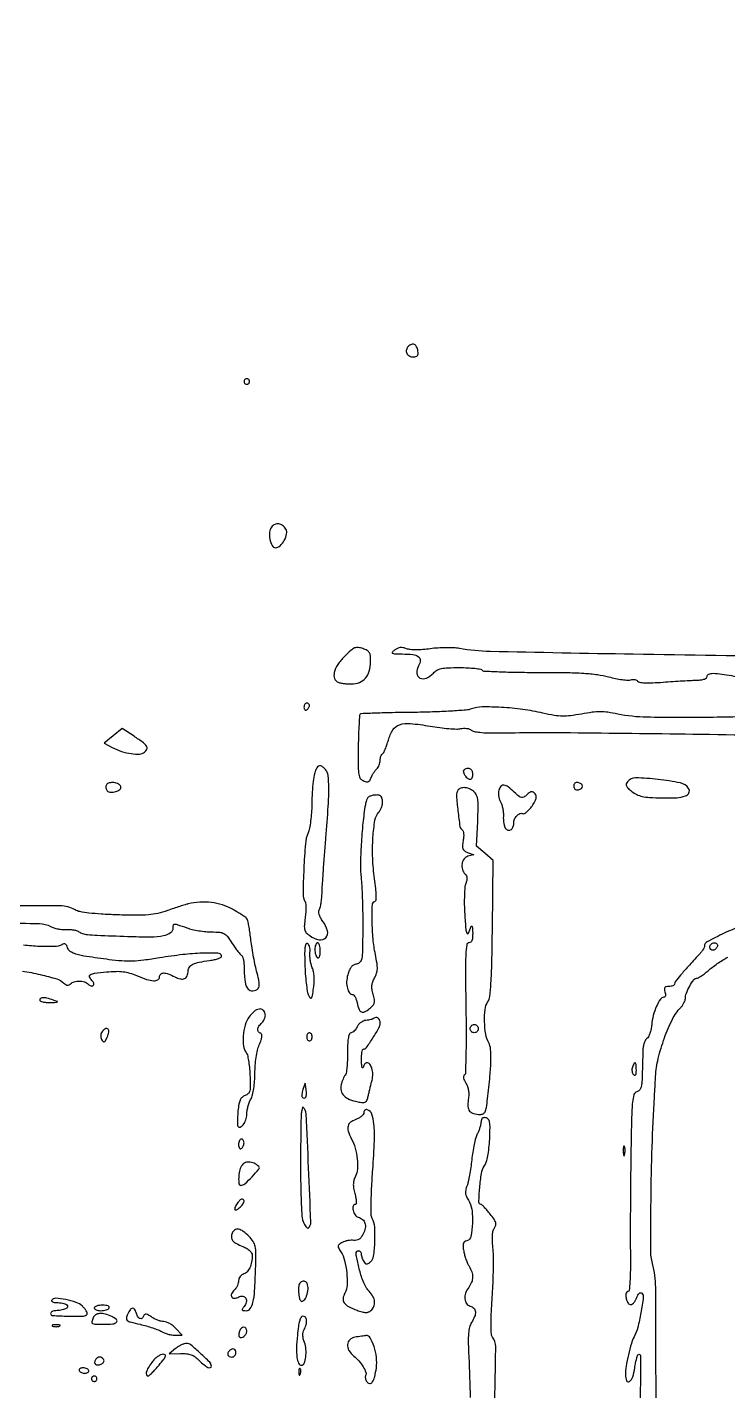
# Model space of a CAD drawing. Extents: x 0 to 5034, y 0 to 2560.
# Drawn here: x 295 to 553, y 2060 to 2560 of the extents above; entities that cross this region are included whole.
import ezdxf

# ---------------------------------------------------------------- set-up
doc = ezdxf.new("R2010")
doc.units = 0

msp = doc.modelspace()

# ---------------------------------------------------------------- linework, layer by layer
for points in [[(1321.157236, 2312.214958, -0.000002), (1342.798547, 2311.977339, -0.000002), (1365, 2311.733402, -0.001584)], [(578.384239, 2329.103371, -0.002115), (517.891836, 2329.884241, -0.000946), (465.354186, 2330.884203, -0.039295), (454.08654, 2332.008754, 0.032368), (451.95126, 2332.251743, 0.014429), (449.119818, 2332.307643, 0.014213), (446.110121, 2332.194604, 0.018681), (443.376176, 2331.911113, -0.015583), (440.641428, 2331.610403, -0.020579), (438.136427, 2331.517162, -0.022598), (436.039965, 2331.620258, -0.067351), (434.643114, 2331.945588, 0.044547), (433.41442, 2332.291316, 0.074185), (432.342138, 2332.331173, 0.078479), (431.347374, 2332.058451, 0.056083), (430.353477, 2331.46771, 0.03965), (429.456361, 2330.668775, 0.493328), (429.516069, 2330.280621, 0.118037), (430.273188, 2330.07386, 0.005283), (433, 2330.016491, -0.024047), (437.006835, 2329.781602, -0.129363), (439.030536, 2329.010763, -0.260247), (439.663346, 2327.667851, -0.106035), (439.085838, 2325.660389, 0.130251), (438.440963, 2322.935112, 0.278746), (439.565319, 2321.18243, 0.223314), (441.943569, 2321.141265, 0.103649), (444.5, 2323, -0.083447), (445.802573, 2324.029267, -0.074321), (447.422514, 2324.627666, -0.042305), (449.851595, 2324.922829, -0.00909), (454.095971, 2325, -0.010693), (457.1194, 2324.935331, -0.015947), (459.756722, 2324.738053, -0.010942), (461.898412, 2324.461458, -0.220184), (462.433088, 2324.108267, 0.24646), (463.042171, 2323.748169, 0.00213), (468.626199, 2323.488974, 0.006755), (475.128256, 2323.302873, 0.004228), (482.742105, 2323.252257, -0.003835), (492.957506, 2323.19238, -0.01245), (499.727532, 2322.932085, -0.018546), (504.698432, 2322.431249, -0.030939), (508.819399, 2321.59863, 0.014574), (511.374205, 2320.994849, 0.017158), (513.824868, 2320.577674, 0.016212), (515.899554, 2320.365574, 0.094476), (516.985242, 2320.495316, -0.057457), (517.739004, 2320.642269, -0.064293), (518.477404, 2320.604836, -0.073591), (519.089769, 2320.397834, -0.136928), (519.472064, 2320.045202, 0.227114), (520.145395, 2319.613076, 0.020643), (522.189068, 2319.443802, 0.020334), (525.020886, 2319.441826, 0.008662), (528.806221, 2319.65892, -0.001872), (532.409698, 2319.914721, -0.001822), (536.047765, 2320.145976, -0.001796), (539.246541, 2320.326079, -0.006791), (541.25, 2320.404396, 0.026509), (542.794363, 2320.525869, 0.053305), (543.980879, 2320.813725, 0.077915), (544.744308, 2321.230821, 0.23289), (545, 2321.75, -0.305066), (545.583051, 2322.616681, -0.103013), (547.15695, 2322.904878, -0.032685), (550.36463, 2322.616883, -0.003778), (557.5, 2321.447478, 0.018154)], [(568.959327, 2307.20062, -0.004983), (545.726858, 2306.735821, -0.006176), (522.801274, 2306.788853, -0.047917), (512.171392, 2307.967457, 0.016987), (508.580306, 2308.592087, 0.03443), (505.72043, 2308.790921, 0.032781), (502.772239, 2308.599145, 0.014), (498.86852, 2307.975191, -0.014383), (494.800307, 2307.328134, -0.037922), (491.855598, 2307.171443, -0.037053), (488.882391, 2307.459907, -0.013212), (484.697128, 2308.29617, 0.022181), (477.32294, 2309.632577, 0.01891), (469.455501, 2310.399001, 0.01773), (462.438552, 2310.56631, 0.084175), (458.5, 2309.851358, -0.066938), (456.467813, 2309.410029, -0.005216), (450.912149, 2309.021944, -0.00699), (444.208984, 2308.717875, -0.005115), (436.761535, 2308.56054, 0.002179), (429.54609, 2308.450492, 0.003505), (423.397927, 2308.286802, 0.000705), (418.000309, 2308.097599, 0.189456), (417.581992, 2307.915326, 0.182018), (417.398771, 2307.510818, 0.001796), (417.199321, 2304.277997, 0.005596), (417.023372, 2300.52396, 0.003563), (416.898665, 2296.152316, 0.005298), (416.835964, 2290.34584, 0.024109), (416.998121, 2286.970527, 0.040767), (417.370924, 2284.894759, 0.189037), (418.078207, 2283.930504, 0.0394), (419.464647, 2283.198963, 0.158245), (420.406691, 2283.111225, 0.188995), (421.120026, 2283.593612, 0.060231), (421.725431, 2284.75, -0.032327), (422.073676, 2285.516174, -0.019688), (422.577059, 2286.374107, -0.019697), (423.145628, 2287.188695, -0.032699), (423.694046, 2287.821429, 0.05915), (424.194186, 2288.464065, 0.038698), (424.616376, 2289.303869, 0.038667), (424.904549, 2290.199877, 0.058535), (425, 2291.012412, -0.04221), (425.063827, 2291.767142, -0.044031), (425.253455, 2292.489428, -0.048184), (425.531532, 2293.078503, -0.12055), (425.862826, 2293.415222, 0.139403), (426.265541, 2293.85609, 0.015713), (426.838139, 2295.098851, 0.01808), (427.431293, 2296.654961, 0.013758), (427.971413, 2298.397897, -0.074756), (429.661695, 2302.160381, -0.170949), (432.084462, 2304.043457, -0.104794), (436.013932, 2304.490416, -0.019273), (443.28783, 2303.509038, 0.010636), (446.830291, 2302.968651, 0.012403), (450.215635, 2302.61084, 0.011426), (453.079955, 2302.445539, 0.07029), (454.545742, 2302.600836, -0.051359), (455.598577, 2302.752723, -0.044919), (456.70997, 2302.698076, -0.047349), (457.712906, 2302.459503, -0.091394), (458.430452, 2302.057719, 0.12589), (459.436281, 2301.581414, 0.020078), (461.60704, 2301.249678, 0.019785), (464.391121, 2301.049069, 0.012287), (467.667466, 2301.023534, -0.006333), (494.886695, 2301.13545, -0.001547), (539.737047, 2300.612949, -0.000366), (588.473892, 2299.8587, -0.054239)], [(286.07486, 2231.244514, -0.005776), (299.974406, 2231.057855, -0.117958), (304.006682, 2229.985996, 0.04934), (305.203, 2229.485772, 0.026737), (306.752106, 2229.100135, 0.026373), (308.385948, 2228.873579, 0.037487), (309.851551, 2228.858757, -0.028692), (311.222252, 2228.868979, -0.02968), (312.569479, 2228.721201, -0.031078), (313.71308, 2228.452551, -0.100298), (314.397638, 2228.084953, 0.100223), (315.697682, 2227.386598, 0.049113), (317.549818, 2227.020744, 0.014275), (321.052643, 2226.781036, 0.000761), (332.210038, 2226.353977, 0.009725), (340.664961, 2226.207819, 0.046304), (345.472661, 2226.664514, 0.104301), (348.057803, 2227.742596, 0.246797), (349, 2229.535184, -0.065401), (349.133936, 2230.554761, -0.341576), (349.555466, 2230.876052, -0.080483), (350.484496, 2230.718819, -0.002728), (354, 2229.5, 0.028131), (355.978825, 2228.924678, 0.015891), (358.430722, 2228.440625, 0.015825), (360.942432, 2228.108453, 0.024965), (363.113182, 2228, -0.020196), (366.056939, 2227.881047, -0.102778), (367.621892, 2227.421518, -0.10697), (368.843534, 2226.385055, -0.022753), (370.446935, 2224.08406, 0.010604), (371.469664, 2222.537607, 0.01274), (372.498456, 2221.129523, 0.011465), (373.416879, 2219.992389, 0.078887), (373.95948, 2219.525043, -0.153328), (374.361249, 2219.060379, -0.037928), (374.694347, 2218.0968, -0.035251), (374.923511, 2216.882558, -0.029024), (375, 2215.565983, 0.024643), (375.254682, 2210.401748, 0.102105), (376.178832, 2207.435853, 0.241461), (377.734143, 2206.39137, 0.17234), (379.816256, 2206.865278, 0.161095), (380.404777, 2207.583854, 0.099136), (380.590593, 2208.67186, 0.046715), (380.374836, 2210.433995, 0.008762), (379.624458, 2213.599965, -0.011181), (378.997805, 2216.302105, -0.006523), (378.361549, 2219.566837, -0.006519), (377.809476, 2222.854084, -0.01097), (377.442887, 2225.627566, 0.007862), (377.138603, 2228.04523, 0.010331), (376.780778, 2230.240392, 0.008056), (376.416237, 2232.054028, 0.091368), (376.134686, 2232.726138, 0.091273), (375.645029, 2233.240323, 0.009659), (374.280703, 2234.190769, 0.011676), (372.593511, 2235.26223, 0.009124), (370.714517, 2236.348572, 0.050817), (367.045306, 2237.918985, 0.045763), (363.003175, 2238.78645, 0.044532), (358.761422, 2238.917699, 0.042654), (354.5, 2238.30269, 0.017668), (353.386492, 2238.001794, 0.003578), (351.43444, 2237.384218, 0.003771), (349.173697, 2236.632253, 0.003523), (346.872562, 2235.829389, -0.028456), (343.326988, 2234.787381, -0.036085), (339.956113, 2234.254431, -0.023936), (335.604984, 2234.094211, -0.005672), (328.344242, 2234.256874, -0.006876), (322.558432, 2234.531877, -0.01446), (318.077855, 2234.936965, -0.016543), (314.740392, 2235.448765, -0.083011), (312.97168, 2236.096177, 0.126626), (307.495153, 2237.580173, 0.007202), (289.842089, 2237.55027, 0.011956)], [(557.572876, 2230.256516, 0.01518), (551.241814, 2227.508192, 0.011997), (544.986486, 2224.378516, 0.277539), (544, 2222.738205, -0.120159), (543.877705, 2222.236668, -0.023989), (543.411321, 2221.433907, -0.024103), (542.763165, 2220.530755, -0.020427), (541.995986, 2219.640947, 0.003807), (537.9853, 2215.290284, 0.010277), (535.225079, 2212.121471, 0.008141), (533.296707, 2209.735652, 0.167408), (533, 2208.874308, -0.21762), (532.847164, 2208.539785, -0.078558), (532.392705, 2208.256828, -0.059733), (531.724196, 2208.064038, -0.040383), (530.932612, 2208, 0.04668), (529.929554, 2207.90615, 0.193001), (529.426046, 2207.584909, 0.189602), (529.278775, 2207.000431, 0.044882), (529.5, 2206, -0.044286), (529.673235, 2205.220984, -0.082946), (529.650573, 2204.577641, -0.129848), (529.443971, 2204.159567, -0.216691), (529.093068, 2204, 0.2543), (527.822053, 2203.308868, 0.039292), (526.407522, 2200.69583, 0.039658), (525.232116, 2197.355457, 0.042335), (524.630797, 2193.943596, -0.028462), (524.385739, 2192.285601, -0.033082), (523.960967, 2190.749522, -0.035113), (523.434132, 2189.524416, -0.135826), (522.877694, 2188.9227, 0.136792), (522.339867, 2188.338893, 0.040805), (521.873885, 2187.208373, 0.037561), (521.53678, 2185.7961, 0.032892), (521.395107, 2184.284764, 0.000057), (521.344705, 2182.458645, 0.000025), (521.278401, 2180.042086, 0.000025), (521.208335, 2177.479071, 0.000033), (521.145107, 2175.15638, -0.013867), (520.993266, 2172.39243, -0.060805), (520.662495, 2170.794162, -0.114452), (520.083442, 2169.856972, -0.134212), (519.180818, 2169.337034, 0.263699), (518.126214, 2168.311474, 0.047079), (517.588319, 2165.508727, 0.018229), (517.267977, 2160.091753, 0.001691), (517.010022, 2146.680654, 0.001423), (516.885995, 2137.144917, 0.001125), (516.804381, 2126.829629, 0.001136), (516.771922, 2117.254186, 0.002828), (516.803722, 2110.25, -0.004922), (516.805917, 2104.030581, -0.013375), (516.646277, 2099.627339, -0.009517), (516.383658, 2096.432608, -0.384916), (515.904966, 2096, 0.36273), (515.211091, 2095.420355, 0.088634), (515.207701, 2093.812897, 0.072811), (515.783648, 2092.075284, 0.199392), (516.743847, 2091.247046, 0.203442), (517.296895, 2091.29321, 0.077896), (517.928788, 2091.763844, 0.060543), (518.540252, 2092.561187, 0.042515), (519.031008, 2093.581557, -0.030554), (519.533824, 2094.694294, -0.088904), (520.050989, 2095.35676, -0.176246), (520.554351, 2095.558805, -0.20745), (521.028574, 2095.371426, -0.233437), (521.55095, 2093.829965, -0.011041), (520.687133, 2088.265337, -0.017951), (519.50837, 2082.788257, -0.063218), (518.194092, 2079.441003, 0.054107), (517.17051, 2076.96712, 0.01452), (516.095265, 2072.844999, 0.015102), (515.252668, 2068.599508, 0.041454), (515, 2065.55718, 0.090898), (515.415569, 2063.290162, 0.492475), (516.438383, 2062.981618, 0.16243), (517.670399, 2064.683802, 0.043172), (518.405612, 2068, -0.015687), (518.721284, 2069.916398, -0.024829), (519.123788, 2071.53125, -0.021901), (519.552518, 2072.752109, -0.306403), (519.91906, 2073, -0.416936), (520.581969, 2072.330907, -0.000855), (520.403767, 2056.124348, -0.004181)], [(293.633724, 2213.600579, -0.020836), (300.206381, 2212.367715, -0.017567), (306.223034, 2210.752868, -0.116697), (308.885714, 2209.193862, 0.048263), (309.582022, 2208.647196, 0.116562), (310.195925, 2208.432067, 0.13997), (310.768542, 2208.532222, 0.083722), (311.335714, 2208.935714, -0.128315), (312.672862, 2209.719465, -0.073479), (314.53951, 2209.960153, -0.072814), (316.415939, 2209.649953, -0.119614), (317.783333, 2208.816667, 0.057225), (318.287913, 2208.41603, 0.076531), (318.824687, 2208.186563, 0.095527), (319.308816, 2208.15712, 0.1654), (319.666667, 2208.333333, 0.1654), (319.84288, 2208.691184, 0.095527), (319.813437, 2209.175312, 0.076531), (319.58397, 2209.712087, 0.057225), (319.183333, 2210.216667, -0.092284), (318.308721, 2211.491386, -0.382219), (318.572493, 2212.306774, -0.100861), (320.143924, 2212.83927, -0.008141), (324.504, 2213.318143, -0.016003), (328.008435, 2213.53256, -0.037717), (330.622952, 2213.411438, -0.043117), (332.970848, 2212.91622, -0.027733), (335.586905, 2211.962748, 0.021491), (339.247883, 2210.576449, 0.066111), (341.845519, 2210.085007, 0.142571), (343.380384, 2210.44161, 0.271189), (344, 2211.5, -0.200818), (344.422747, 2212.510116, -0.195792), (345.444816, 2212.931887, -0.092488), (347.179513, 2212.616641, -0.028598), (349.611977, 2211.526284, 0.061988), (351.649725, 2210.771431, 0.162958), (353.181697, 2210.912974, 0.19615), (354.140419, 2211.905241, 0.093664), (354.488394, 2213.675989, -0.160996), (354.958677, 2215.064773, -0.117601), (356.222777, 2216.110013, -0.064431), (358.526847, 2216.89432, -0.017773), (362.309914, 2217.519861, 0.019964), (364.201474, 2217.841153, 0.039588), (365.659548, 2218.271986, 0.054171), (366.593419, 2218.751866, 0.339633), (366.75773, 2219.226811, 0.314789), (365.438454, 2220.207243, 0.015586), (359.730765, 2220.195842, 0.020309), (352.494649, 2219.661001, 0.012354), (344, 2218.471742, -0.008908), (338.19255, 2217.617849, -0.023083), (333.976453, 2217.271289, -0.02656), (330.101895, 2217.338141, -0.015708), (325.5, 2217.808123, -0.004402), (317.21501, 2218.992502, -0.032203), (313.301414, 2219.84787, -0.077693), (311.217805, 2220.815176, -0.183341), (310.240357, 2222.188876, 0.053373), (309.91709, 2223.041435, 0.155459), (309.480564, 2223.484896, 0.170908), (308.897118, 2223.570861, 0.067612), (308.118578, 2223.306558, -0.108795), (305.448014, 2222.637269, -0.016775), (299.950205, 2222.663254, -0.019723), (293.989321, 2223.127438, -0.030411)], [(526.247479, 2043.552924, 0.000905), (526.105531, 2097.493906, 0.065233), (524.91355, 2106.28797, -0.06674), (524.262532, 2111.201727, -0.002613), (524.38645, 2129.457741, -0.005098), (524.823564, 2149.134271, -0.006253), (525.649016, 2167.5, 0.000112), (525.786852, 2169.907204, 0.000134), (525.915765, 2172.178125, 0.000115), (526.023542, 2174.093584, 0.000868), (526.072755, 2175, -0.046543), (527.030995, 2181.538205, -0.02768), (529.312864, 2189.077763, -0.027355), (532.256352, 2195.964161, -0.078405), (535.25, 2200.201061, 0.038175), (535.919696, 2201.003784, 0.034367), (536.485937, 2201.926774, 0.036064), (536.877113, 2202.828092, 0.084544), (537, 2203.54966, -0.09338), (537.373021, 2205.529565, -0.033795), (538.596785, 2208.128969, -0.02899), (540.069561, 2210.449452, -0.241354), (541.143665, 2211, 0.131771), (541.758288, 2211.164841, 0.016407), (542.942792, 2211.902321, 0.018419), (544.314888, 2212.895444, 0.014295), (545.734477, 2214.07173, -0.018116), (547.320777, 2215.365843, -0.01259), (549.199203, 2216.715099, -0.012717), (551.070224, 2217.920404, -0.025476), (552.616492, 2218.756942, 0.018318)], [(466.946845, 2051.292995, 0.002066), (467.401575, 2075.821061, 0.176151), (466.198489, 2079.284584, -0.158678), (465.787872, 2080.348567, -0.011578), (465.691109, 2083.527654, -0.013134), (465.772451, 2087.809628, -0.005689), (466.095098, 2093.5, 0.006844), (466.388677, 2098.898307, 0.006601), (466.538811, 2104.368219, 0.006546), (466.544337, 2109.188756, 0.023848), (466.361992, 2112.242873, -0.015334), (466.160145, 2114.870868, -0.031995), (466.197034, 2116.922641, -0.041601), (466.453254, 2118.46044, -0.111577), (466.953394, 2119.443843, 0.115748), (467.407387, 2120.355001, 0.137098), (467.368352, 2121.313283, 0.074215), (466.757525, 2122.541937, 0.015985), (465.331754, 2124.450941, 0.008022), (464.210379, 2125.811003, 0.012039), (463.184953, 2126.957702, 0.007), (462.298223, 2127.876385, 0.199379), (462, 2128.000893, -0.423203), (461.202423, 2128.82639, -0.012567), (461.509064, 2134.141369, -0.018818), (462.144905, 2139.397108, -0.107531), (463.161261, 2142, 0.069527), (463.895895, 2143.529889, 0.027737), (464.480305, 2145.786769, 0.023541), (464.91083, 2148.619151, 0.01462), (465.161261, 2151.972806, 0.006715), (465.295707, 2156.190192, 0.049267), (465.134578, 2158.199579, 0.127782), (464.64563, 2159.258269, 0.173271), (463.75, 2159.796131, 0.075971), (462.99165, 2159.831061, 0.149153), (462.440874, 2159.597062, 0.14636), (462.107963, 2159.091441, 0.072184), (461.993839, 2158.323324, -0.052805), (461.897482, 2157.441928, -0.021243), (461.589264, 2156.268596, -0.020738), (461.147252, 2155.022347, -0.024663), (460.625213, 2153.888916, 0.053196), (460.054913, 2152.43857, 0.014141), (459.463155, 2150.021219, 0.014177), (458.943041, 2147.21782, 0.014168), (458.582522, 2144.388916, -0.010219), (458.243519, 2141.550234, -0.010109), (457.787793, 2138.71754, -0.010016), (457.289437, 2136.256088, -0.03802), (456.832272, 2134.755901, 0.037446), (456.378596, 2133.273254, 0.08011), (456.304381, 2132.081789, 0.081297), (456.6084, 2130.938533, 0.039494), (457.336573, 2129.609077, -0.112744), (458.602309, 2126.199901, -0.041833), (458.845962, 2121.057178, -0.038877), (458.296592, 2116.258517, -0.288452), (456.793948, 2114.656367, 0.094062), (455.940719, 2114.251186, 0.162135), (455.489473, 2113.616969, 0.098052), (455.385125, 2112.59197, 0.022015), (455.627811, 2110.845179, 0.023505), (455.96422, 2109.402385, 0.017071), (456.467611, 2107.832044, 0.017312), (457.049216, 2106.371534, 0.035771), (457.621847, 2105.285183, -0.056959), (458.596923, 2103.229049, -0.087448), (458.899573, 2101.286641, -0.090908), (458.517305, 2099.412434, -0.066357), (457.468197, 2097.55887, 0.076255), (456.32638, 2095.445461, 0.105545), (456.041921, 2093.316313, 0.136768), (456.65384, 2091.636536, 0.175217), (458, 2090.710251, -0.138852), (459.330482, 2089.927627, -0.171916), (459.91644, 2088.624738, -0.117039), (459.642822, 2086.825094, -0.049074), (458.499697, 2084.639882, 0.084852), (457.778316, 2082.983487, 0.040764), (457.408045, 2080.688492, 0.025023), (457.312171, 2077.318361, 0.006593), (457.499831, 2071.925065, -0.007014), (458.001227, 2057.15736, -0.009805)]]:
    msp.add_lwpolyline(points, format="xyb")
for points in [[(435.290645, 2442.890645, 0.141033), (434.608689, 2441.657558, 0.170709), (434.757206, 2440.351138, 0.159609), (435.710737, 2439.363641, 0.12219), (437.17654, 2439, 0.0656), (438.084397, 2439.119626, 0.166791), (438.628458, 2439.485932, 0.149787), (438.867607, 2440.140419, 0.049806), (438.819551, 2441.171672, 0.072582), (438.351619, 2442.733999, 0.172067), (437.512382, 2443.587939, 0.207161), (436.441624, 2443.635878, 0.105791)], [(375, 2430, 0.099038), (375.076342, 2429.618362, 0.097945), (375.29375, 2429.29375, 0.097945), (375.618362, 2429.076342, 0.099038), (376, 2429, 0.099038), (376.381638, 2429.076342, 0.097945), (376.70625, 2429.29375, 0.097945), (376.923658, 2429.618362, 0.099038), (377, 2430, 0.099038), (376.923658, 2430.381638, 0.097945), (376.70625, 2430.70625, 0.097945), (376.381638, 2430.923658, 0.099038), (376, 2431, 0.099038), (375.618362, 2430.923658, 0.097945), (375.29375, 2430.70625, 0.097945), (375.076342, 2430.381638, 0.099038)], [(385.069588, 2376.583848, 0.156395), (384.332605, 2374.751717, 0.06654), (384.494903, 2372.081708, 0.071702), (385.308694, 2369.757175, 0.27969), (386.556402, 2369, 0.195223), (388.216147, 2369.673718, 0.074339), (389.758141, 2371.697076, 0.074298), (390.641665, 2374.084326, 0.194423), (390.323998, 2375.850991, 0.08817), (389.146138, 2377.146544, 0.130351), (387.737638, 2377.738432, 0.142183), (386.310669, 2377.531675, 0.11341)], [(411.874191, 2329.109485, 0.047619), (409.38978, 2326.100732, 0.089828), (408.121962, 2323.230131, 0.145282), (408.238379, 2320.985838, 0.219428), (409.581787, 2319.606989, 0.045434), (410.409288, 2319.372973, 0.015042), (411.657497, 2319.178303, 0.014838), (413.06143, 2319.044585, 0.016323), (414.4268, 2319, 0.095214), (417.336089, 2319.559081, 0.118787), (419.57515, 2321.144687, 0.108554), (420.979448, 2323.703731, 0.069868), (421.47414, 2327.065144, 0.023795), (421.383865, 2329.267268, 0.109656), (421.000477, 2330.476641, 0.134835), (420.185075, 2331.278959, 0.043438), (418.624191, 2331.980569, 0.05365), (416.881076, 2332.385797, 0.131598), (415.588584, 2332.203034, 0.082802), (414.207827, 2331.323087, 0.013196)], [(397, 2310.440983, 0.066118), (397.073267, 2309.889346, 0.138808), (397.29375, 2309.521475, 0.191142), (397.620352, 2309.392057, 0.139169), (398, 2309.5, 0.06081), (398.382515, 2309.806203, 0.051032), (398.70625, 2310.2129, 0.053229), (398.926698, 2310.653442, 0.089642), (399, 2311.059017, 0.105429), (398.923444, 2311.418051, 0.099231), (398.70625, 2311.723586, 0.096318), (398.381732, 2311.928382, 0.092995), (398, 2312, 0.153634), (397.618621, 2311.879982, 0.097988), (397.29375, 2311.542039, 0.080552), (397.074545, 2311.037096, 0.062283)], [(326.974685, 2299.979339), (323.624864, 2297.245351), (326.596987, 2295.708406, 0.04049), (330.037555, 2294.268686, 0.043232), (333.590937, 2293.440555, 0.047035), (336.667266, 2293.29106, 0.163248), (338.499951, 2293.99996, 0.116085), (339.342999, 2295.116015, 0.256191), (339.254318, 2296.147144, 0.088539), (338.039761, 2297.414815, 0.009125), (334.636122, 2299.803451), (330.324505, 2302.713327)], [(401.697275, 2288.25, 0.072649), (400.959442, 2286.326134, 0.02195), (400.406149, 2283.237882, 0.019196), (400.034201, 2279.334408, 0.011846), (399.882377, 2274.724436, -0.015904), (399.75923, 2271.725157, -0.015106), (399.44509, 2268.687536, -0.015248), (399.00443, 2266.020633, -0.050351), (398.487384, 2264.318239, 0.078608), (397.521033, 2260.345064, 0.009203), (396.942108, 2251.209741, 0.006556), (396.644309, 2241.839163, 0.144042), (397.360422, 2239.225842, -0.11764), (397.602493, 2238.493828, -0.018515), (397.676035, 2236.967458, -0.019693), (397.624025, 2235.127655, -0.016062), (397.42779, 2233.167184, 0.014432), (397.133384, 2230.319604, 0.081783), (397.268556, 2228.805575, 0.124674), (397.858849, 2227.725855, 0.0529), (399.111511, 2226.634448, 0.09782), (402.542435, 2225.11875, 0.267874), (404.979958, 2225.879405, 0.257363), (405.60413, 2228.41833, 0.09375), (403.938367, 2231.869492, -0.028805), (403.055067, 2233.22051, -0.056096), (402.543042, 2234.400591, -0.075933), (402.398255, 2235.387096, -0.141817), (402.625384, 2236.154932, 0.086362), (402.969278, 2236.97503, 0.016339), (403.28019, 2238.573636, 0.017014), (403.521393, 2240.487136, 0.014884), (403.645547, 2242.5, -0.007856), (403.780253, 2245.330951, -0.001524), (404.119348, 2250.4375, -0.00162), (404.552277, 2256.390585, -0.001497), (405.03488, 2262.5, 0.003974), (405.898608, 2274.17035, 0.017655), (406.109138, 2281.043182, 0.027414), (405.848506, 2285.418601, 0.14562), (404.917335, 2287.599605, 0.052839), (403.974341, 2288.518569, 0.117439), (403.069581, 2288.936918, 0.171284), (402.29366, 2288.827595, 0.146099)], [(455.675343, 2287.342009, 0.288281), (455.499716, 2286.571323, 0.073819), (456.123251, 2285.387118, 0.06804), (457.130967, 2284.343502, 0.16832), (458.122445, 2284, 0.211751), (458.458043, 2284.148798, 0.080835), (458.742218, 2284.5875, 0.061523), (458.935645, 2285.234292, 0.041949), (459, 2286, 0.130679), (458.687473, 2287.175359, 0.168409), (457.851062, 2287.905018, 0.16665), (456.735245, 2287.964645, 0.12782)], [(324.481492, 2281.970053, 0.096579), (324.287627, 2281.456587, 0.07739), (324.279348, 2280.864544, 0.075784), (324.452984, 2280.286409, 0.085797), (324.786469, 2279.813531, 0.190611), (326.0656, 2279.259566, 0.082869), (327.933078, 2279.510119, 0.096519), (329.426547, 2280.308968, 0.310723), (329.726719, 2281.334859, 0.201864), (328.899223, 2282.285501, 0.084112), (327.236776, 2282.778594, 0.084216), (325.506594, 2282.69631, 0.203143)], [(468.511989, 2280.037773, 0.072948), (468.362365, 2279.120503, 0.039791), (468.43487, 2277.979916, 0.038634), (468.697271, 2276.807871, 0.049403), (469.124008, 2275.787773, -0.047791), (469.585191, 2274.695217, -0.026417), (469.945435, 2273.290783, -0.026112), (470.162402, 2271.81587, -0.037834), (470.18637, 2270.5, 0.028267), (470.185247, 2269.250327, 0.026226), (470.323444, 2267.976429, 0.027177), (470.567714, 2266.856996, 0.075075), (470.895159, 2266.121885, 0.16413), (471.81041, 2265.387016, 0.218705), (472.859781, 2265.470587, 0.164945), (473.699442, 2266.401793, 0.102053), (474, 2267.859017, -0.095492), (474.289909, 2269.363154, -0.094151), (475.118687, 2270.660273, -0.110587), (476.241592, 2271.418986, -0.182765), (477.371855, 2271.43299, 0.218649), (477.951289, 2271.480244, 0.044834), (478.819607, 2272.076211, 0.03956), (479.785031, 2273.012708, 0.028123), (480.71617, 2274.199434, 0.021202), (481.744797, 2275.816062, 0.071086), (482.212062, 2276.978044, 0.115119), (482.222341, 2277.897645, 0.119228), (481.822788, 2278.713528, 0.065957), (481.164942, 2279.321905, 0.185677), (480.567657, 2279.472798, 0.128868), (479.875942, 2279.199689, 0.025805), (478.839386, 2278.354646, -0.040583), (477.651045, 2277.442906, -0.197372), (476.833248, 2277.291059, -0.126839), (475.93293, 2277.735415, -0.013294), (474.178049, 2279.329418, 0.027453), (471.946915, 2281.243616, 0.133237), (470.41795, 2281.870827, 0.247516), (469.315775, 2281.454824, 0.1047)], [(496, 2281.5, 0.090288), (496.120561, 2280.837793, 0.143006), (496.464524, 2280.379901, 0.134068), (497.019642, 2280.160813, 0.075042), (497.75, 2280.190371, 0.110048), (498.882382, 2280.681821, 0.259838), (499.256394, 2281.489471, 0.231347), (498.774796, 2282.312476, 0.095633), (497.552821, 2282.823324, 0.097115), (496.936825, 2282.830508, 0.131707), (496.436667, 2282.592675, 0.128059), (496.113232, 2282.130198, 0.089125)], [(515.697004, 2283.134913, 0.111075), (515.295908, 2282.348188, 0.170428), (515.362005, 2281.593611, 0.096487), (515.968041, 2280.739964, 0.021983), (517.310698, 2279.569246, 0.056986), (519.120506, 2278.436384, 0.058776), (521.120832, 2277.755644, 0.037722), (523.885589, 2277.379572, 0.009571), (528.415371, 2277.195369, 0.017745), (533.813144, 2277.270867, 0.071697), (537.036715, 2277.899595, 0.203076), (538.312347, 2279.056145, 0.260954), (538.192798, 2280.607569, 0.196948), (535.161374, 2282.65687, 0.023417), (526.986321, 2283.965291, 0.022437), (518.731834, 2284.519273, 0.228933)], [(422.783458, 2278.186806, 0.052565), (421.387673, 2277.874947, 0.124883), (420.500364, 2277.302028, 0.110135), (419.92776, 2276.323845, 0.035803), (419.529515, 2274.686806, 0.016747), (418.629547, 2267.98909, 0.010413), (418.001834, 2260.085196, 0.00991), (417.714766, 2252.653032, 0.035699), (417.963858, 2247.920136, -0.018104), (418.220728, 2245.00015, -0.004667), (418.420338, 2240.273415, -0.004744), (418.546606, 2234.874605, -0.004812), (418.569569, 2229.5, -0.002603), (418.481215, 2221.131238, -0.038669), (418.209054, 2218.215211, -0.143924), (417.537856, 2216.847611, -0.173573), (416.278844, 2216.184229, 0.091169), (415.205177, 2215.824783, 0.094408), (414.34459, 2215.10994, 0.072707), (413.650522, 2213.963085, 0.032428), (413.070043, 2212.291505, 0.057485), (412.666585, 2209.701917, 0.073327), (412.923548, 2207.302285, 0.098275), (413.740596, 2205.606496, 0.235696), (414.955728, 2205, -0.234382), (415.339975, 2204.809408, -0.04343), (415.77383, 2204.122119, -0.038476), (416.181512, 2203.156147, -0.026568), (416.497481, 2202.011468, 0.033232), (417.204179, 2199.578083, 0.198455), (418.077508, 2198.623355, 0.236927), (419.26197, 2198.655578, 0.047081), (421.080913, 2199.864436, 0.038373), (422.292725, 2201.010146, 0.123766), (422.811032, 2201.98084, 0.107046), (422.847574, 2203.163766, 0.02492), (422.387516, 2205.109075, -0.030847), (421.98658, 2206.89878, -0.061713), (421.93529, 2208.345376, -0.066343), (422.23684, 2209.691852, -0.041195), (422.920563, 2211.16262, 0.050128), (423.656473, 2212.822426, 0.07072), (423.939309, 2214.413275, 0.047844), (423.815802, 2216.439867, 0.0118), (423.218125, 2219.722815, -0.028218), (422.365285, 2225.472253, -0.020213), (422.037676, 2231.964482, -0.011635), (422.117301, 2237.964338, -0.312765), (423.023613, 2239.174538, 0.295194), (423.441605, 2239.696792, 0.028432), (423.516655, 2241.400253, 0.023695), (423.365376, 2243.910102, 0.008233), (422.916776, 2247.507871, -0.025428), (422.23706, 2255.067911, -0.025896), (422.334819, 2262.6117, -0.024264), (423.062507, 2269.009232, -0.144439), (424.504942, 2272.005461, 0.063105), (425.110738, 2272.873106, 0.044015), (425.571246, 2273.976106, 0.044266), (425.828811, 2275.133027, 0.067266), (425.824956, 2276.161566, 0.052485), (425.532928, 2277.339816, 0.16023), (425.030636, 2277.979601, 0.139882), (424.198348, 2278.245738, 0.036595)], [(453.451009, 2279.920731, 0.157196), (452.977233, 2277.999159, 0.010962), (453.49487, 2272.390283, 0.009214), (454.247817, 2266.735772, 0.220056), (455.109151, 2265.432541, -0.195695), (455.435862, 2264.985122, -0.041638), (455.593535, 2264.01415, -0.037717), (455.596441, 2262.780557, -0.028108), (455.420962, 2261.430384, 0.022817), (455.152727, 2259.524455, 0.116238), (455.298224, 2258.471001, 0.159021), (455.872344, 2257.766939, 0.054303), (457.066539, 2257.171089), (459.352521, 2256.325449), (457.176261, 2255.756344, 0.171184), (455.757785, 2254.796582, 0.121689), (455.013237, 2253.009057, 0.110722), (455.154434, 2250.937745, 0.12484), (456.172874, 2249.227126, -0.089031), (456.634912, 2248.562948, -0.091771), (456.830825, 2247.786563, -0.075363), (456.751341, 2246.867729, -0.039765), (456.394496, 2245.777126, 0.078516), (456.055277, 2244.384903, 0.01199), (455.888349, 2241.525156, 0.013161), (455.861029, 2238.11273, 0.011068), (456.007242, 2234.5, 0.00405), (456.398451, 2228.974687, 0.100281), (456.817048, 2227.511694, 0.62724), (457.376984, 2227.527485, 0.025072), (458.341825, 2230, -0.358617), (458.534092, 2230.1206, -0.306705), (458.718339, 2229.957812, -0.045047), (458.858186, 2229.101755, -0.012713), (458.921053, 2227.75, -0.022179), (458.8805, 2226.010007, -0.071292), (458.639563, 2224.879576, -0.128975), (458.1934, 2224.239679, -0.178199), (457.542253, 2224, 0.376112), (456.729201, 2223.287632, 0.021388), (456.408139, 2219.691629, 0.013398), (456.285021, 2213.372721, 0.001772), (456.43034, 2199.989851, -0.00321), (456.508633, 2190.181627, -0.006454), (456.420816, 2182.4421, -0.002201), (456.238923, 2176.096539, -0.251129), (455.83375, 2175.397252, 0.21982), (455.570829, 2174.999831, 0.086587), (455.584961, 2174.328074, 0.061327), (455.866857, 2173.466695, 0.035331), (456.399849, 2172.512506, -0.057162), (457.025161, 2171.268705, -0.05048), (457.38538, 2169.862451, -0.045523), (457.478769, 2168.27887, -0.032211), (457.307102, 2166.505024, 0.05295), (457.164557, 2163.919423, 0.154737), (457.782727, 2162.26591, 0.164421), (459.209744, 2161.330835, 0.0618), (461.610097, 2161.015313, 0.118188), (462.743317, 2161.278291, 0.165133), (463.46926, 2162.01186, 0.073268), (463.949947, 2163.530287, 0.010636), (464.400533, 2166.75, 0.006293), (465.281437, 2175.093744, 0.018045), (465.610581, 2180.9116, 0.023977), (465.49801, 2185.001514, 0.106202), (464.820318, 2187.297012, -0.084375), (463.729803, 2190.47734, -0.033777), (463.294322, 2195.074352, -0.032814), (463.468445, 2199.573359, -0.117853), (464.417274, 2202.26498, 0.113001), (465.178891, 2204.361277, 0.014614), (465.630448, 2209.140021, 0.010667), (465.956004, 2216.593223, 0.002367), (466.180512, 2229.359233), (466.5, 2254.218466), (463.402999, 2256.859233), (460.305998, 2259.5), (460.766478, 2268.565093, 0.006769), (460.950313, 2273.502546, 0.034286), (460.826798, 2276.253626, 0.064863), (460.389237, 2278.019041, 0.103593), (459.54205, 2279.315093, 0.084102), (457.976851, 2280.426814, 0.087894), (456.156501, 2280.939328, 0.104077), (454.519833, 2280.761378, 0.177199)], [(397.348138, 2215.276545, 0.01026), (397.553914, 2211.734847, 0.012615), (397.896933, 2208.441575, 0.011079), (398.313403, 2205.707601, 0.084419), (398.748061, 2204.485706, 0.072613), (399.334782, 2203.722149, 0.476724), (399.750121, 2203.771835, 0.09702), (400.088985, 2204.649165, 0.006577), (400.522855, 2207.303838, 0.02418), (400.741138, 2209.468484, 0.028495), (400.731206, 2211.527828, 0.03118), (400.501535, 2213.368451, 0.051601), (400.054844, 2214.867594, -0.036239), (399.626704, 2216.15846, -0.023826), (399.315315, 2217.693307, -0.023986), (399.154635, 2219.224471, -0.041893), (399.189233, 2220.498919, 0.041509), (399.220448, 2221.617142, 0.056577), (399.051847, 2222.610676, 0.069349), (398.719233, 2223.356278, 0.170481), (398.257321, 2223.726001, 0.401911), (397.6761, 2223.461532, 0.068175), (397.353083, 2222.160346, 0.030097), (397.236485, 2219.682141, 0.006089)], [(401, 2221.559017, 0.037634), (401.073842, 2220.57934, 0.041396), (401.29375, 2219.653525, 0.045439), (401.615492, 2218.906663, 0.130646), (402, 2218.5, 0.297719), (402.391769, 2218.509855, 0.145541), (402.718784, 2218.916013, 0.069343), (402.933656, 2219.756294, 0.027979), (403, 2220.940983, 0.031003), (402.927265, 2222.112882, 0.048032), (402.70625, 2223.101414, 0.061379), (402.384428, 2223.787575, 0.257909), (402, 2224, 0.222681), (401.617207, 2223.820624, 0.076538), (401.29375, 2223.282961, 0.058208), (401.07317, 2222.49372, 0.039081)], [(548.770833, 2222.8125, -0.113253), (548.122932, 2221.749304, -0.165501), (547.153639, 2221.257027, -0.244413), (546.346973, 2221.540134, -0.190724), (546, 2222.416667, -0.099038), (546.120875, 2223.020927, -0.097945), (546.465104, 2223.534896, -0.097945), (546.979073, 2223.879125, -0.099038), (547.583333, 2224, -0.077096), (548.158616, 2223.910766, -0.119977), (548.585286, 2223.651172, -0.144529), (548.795817, 2223.264262, -0.134046)], [(300, 2203, 0.292899), (300.243362, 2202.620204, 0.048902), (301.101562, 2202.323031, 0.040386), (302.312888, 2202.133885, 0.025191), (303.75, 2202.09968, 0.002769), (306.054749, 2202.17372, 0.147695), (306.466701, 2202.315248, 0.604142), (306.438858, 2202.512375, 0.008407), (305, 2203, 0.015582), (302.647108, 2203.673461, 0.061982), (301.159545, 2203.858578, 0.145409), (300.332035, 2203.612724, 0.253534)], [(376.864681, 2196.809962, 0.083721), (375.393902, 2193.778571, 0.051517), (374.675227, 2189.867549, 0.052645), (374.774105, 2186.124165, 0.1397), (375.829006, 2183.691759, -0.118021), (376.229601, 2182.866373, -0.013603), (376.621068, 2180.827482, -0.015779), (376.948835, 2178.338441, -0.01226), (377.153115, 2175.614563, -0.007365), (377.29914, 2171.515282, -0.062767), (377.107613, 2169.689016, -0.146958), (376.512977, 2168.654516, -0.101083), (375.356387, 2167.936143, 0.093755), (374.282985, 2167.290843, 0.103289), (373.562784, 2166.316851, 0.066385), (373.093547, 2164.790653, 0.018824), (372.775608, 2162.321579, 0.009366), (372.638809, 2160.416641, 0.012468), (372.590179, 2158.681762, 0.00978), (372.613859, 2157.244188, 0.112463), (372.758249, 2156.701442, 0.386524), (373.591125, 2156.398242, 0.135065), (374.692234, 2157.247624, 0.076322), (375.664744, 2159.058259, 0.085342), (376, 2161.008138, -0.042135), (376.106767, 2162.272856, -0.022761), (376.438815, 2163.801072, -0.022515), (376.921594, 2165.337298, -0.032815), (377.493839, 2166.635693, 0.058548), (378.099502, 2168.226579, 0.022523), (378.574032, 2170.546454, 0.020885), (378.887543, 2173.261436, 0.01807), (378.993839, 2176.127876, -0.01974), (379.110488, 2179.013366, -0.018184), (379.45473, 2181.961411, -0.018948), (379.968305, 2184.624674, -0.041872), (380.603466, 2186.593387, 0.017133), (381.266211, 2188.346053, 0.052277), (381.546897, 2189.584972, 0.095689), (381.488412, 2190.390697, 0.251561), (381.103466, 2190.798845, -0.152947), (380.301007, 2191.378164, -0.191315), (380.063338, 2192.257762, -0.120206), (380.484486, 2193.399346, -0.048214), (381.549949, 2194.692806, 0.055526), (382.119812, 2195.405545, 0.047723), (382.553117, 2196.262492, 0.050122), (382.794982, 2197.127608, 0.090926), (382.788465, 2197.859894, 0.167461), (381.958456, 2199.302517, 0.226844), (380.530435, 2199.698841, 0.135605), (378.693408, 2198.822792, 0.059437)], [(323.034316, 2191.541348, 0.067964), (322.589563, 2190.827212, 0.081206), (322.386571, 2190.061769, 0.081826), (322.438582, 2189.276241, 0.070316), (322.738174, 2188.503373, 0.047488), (323.266012, 2187.740233, 0.334423), (323.679317, 2187.645498, 0.167926), (324.107707, 2188.046905, 0.014409), (324.779456, 2189.415304, 0.059233), (325.360529, 2191.23432, 0.223144), (325.0741, 2192.364433, 0.363832), (324.214594, 2192.525806, 0.091699)], [(422.638992, 2196.305659, -0.103285), (422.246522, 2196.048773, -0.026824), (421.52622, 2195.810006, -0.026105), (420.657612, 2195.621007, -0.024018), (419.749512, 2195.517011, 0.081546), (418.811654, 2195.298674, 0.058332), (417.868759, 2194.773739, 0.057525), (417.058714, 2194.034915, 0.073118), (416.512872, 2193.184166, -0.044486), (416.041742, 2192.348553, -0.049526), (415.444744, 2191.641599, -0.055761), (414.817825, 2191.155902, -0.137797), (414.262872, 2191, 0.301937), (413.674811, 2190.609264, 0.056702), (413.293249, 2189.304881, 0.033424), (413.064456, 2187.122988, 0.009414), (413, 2183.7, -0.011073), (412.936537, 2180.834571, -0.015222), (412.744176, 2178.265312, -0.011856), (412.471921, 2176.16462, -0.148422), (412.129108, 2175.45, 0.066297), (411.752599, 2174.910816, 0.020562), (411.333991, 2174.012478, 0.020161), (410.943949, 2172.95911, 0.020908), (410.645282, 2171.890351, 0.117529), (410.652408, 2169.726607, 0.135143), (411.65071, 2167.924731, 0.103429), (413.693322, 2166.556858, 0.049488), (416.737833, 2165.664696, 0.023506), (418.617116, 2165.401472, 0.149697), (419.549346, 2165.59533, 0.177779), (420.127716, 2166.259175, 0.036185), (420.584884, 2167.777433, -0.002323), (420.874042, 2169.042072, -0.001226), (421.244125, 2170.609367, -0.001219), (421.630803, 2172.211863, -0.001882), (421.973613, 2173.59488, 0.062908), (422.245344, 2175.827967, 0.07287), (421.925412, 2177.944196, 0.093559), (421.130085, 2179.464075, 0.229434), (420.023634, 2180, 0.166414), (419.654454, 2179.873627, 0.06503), (419.269924, 2179.485938, 0.05489), (418.929098, 2178.919615, 0.044148), (418.689326, 2178.25, -0.352052), (418.508849, 2178.116137, -0.33877), (418.332266, 2178.2625, -0.038999), (418.190155, 2179.219137, -0.010557), (418.116001, 2180.75, -0.018205), (418.130859, 2182.379184, -0.029802), (418.275646, 2183.751563, -0.030358), (418.507963, 2184.76476, -0.332695), (418.822368, 2185, 0.242693), (419.899203, 2185.555392, 0.010836), (422.325349, 2189.126398, 0.014426), (424.529119, 2192.751313, 0.130075), (425, 2194.530726, 0.104017), (424.77948, 2195.579277, 0.128599), (424.161351, 2196.358899, 0.167639), (423.366773, 2196.615568, 0.193786)], [(461, 2192.5, -0.099038), (460.885486, 2191.927543, -0.097945), (460.559375, 2191.440625, -0.097945), (460.072457, 2191.114514, -0.099038), (459.5, 2191, -0.099038), (458.927543, 2191.114514, -0.097945), (458.440625, 2191.440625, -0.097945), (458.114514, 2191.927543, -0.099038), (458, 2192.5, -0.099038), (458.114514, 2193.072457, -0.097945), (458.440625, 2193.559375, -0.097945), (458.927543, 2193.885486, -0.099038), (459.5, 2194, -0.099038), (460.072457, 2193.885486, -0.097945), (460.559375, 2193.559375, -0.097945), (460.885486, 2193.072457, -0.099038)], [(398, 2189.5, 0.064853), (398.074694, 2188.926543, 0.082425), (398.29375, 2188.440625, 0.098894), (398.618646, 2188.115568, 0.148195), (399, 2188, 0.148195), (399.381354, 2188.115568, 0.098894), (399.70625, 2188.440625, 0.082425), (399.925306, 2188.926543, 0.064853), (400, 2189.5, 0.064853), (399.925306, 2190.073457, 0.082425), (399.70625, 2190.559375, 0.098894), (399.381354, 2190.884432, 0.148195), (399, 2191, 0.148195), (398.618646, 2190.884432, 0.098894), (398.29375, 2190.559375, 0.082425), (398.074694, 2190.073457, 0.064853)], [(517.574206, 2178.332783, 0.068079), (517.406571, 2177.618308, 0.059835), (517.425748, 2176.85193, 0.062809), (517.619601, 2176.151482, 0.097797), (517.967217, 2175.632783, 0.1313), (518.417786, 2175.37223, 0.331216), (518.75, 2175.503574, 0.118077), (518.949568, 2176.106714, 0.021122), (519, 2177.3, 0.013579), (518.94546, 2179.307936, 0.226141), (518.634463, 2179.878417, 0.462562), (518.210495, 2179.774837, 0.024573)], [(396.621937, 2170.174639, 0.028454), (396.3573, 2169.241012, 0.036599), (396.22742, 2168.358657, 0.039862), (396.232256, 2167.636783, 0.176556), (396.408694, 2167.257973, 0.228766), (397.081297, 2167.023368, 0.258482), (397.632559, 2167.416981, 0.106735), (397.903544, 2168.563145, 0.043922), (397.794046, 2170.164136), (397.426486, 2172.5)], [(395.899775, 2158.916667, 0.003691), (395.734001, 2144.006888, 0.00794), (395.873534, 2132.517656, 0.005874), (396.223538, 2123.721679, 0.110415), (396.96053, 2121.073751, 0.026078), (397.458351, 2120.24989, 0.046674), (397.960771, 2119.639863, 0.06723), (398.394542, 2119.307161, 0.33846), (398.678377, 2119.345044, 0.208744), (399.514461, 2121.476475, 0.00145), (398.702907, 2141.425414, 0.001573), (397.7747, 2161.284938, 0.186602), (396.75, 2163.586882, 0.551964), (396.453966, 2163.518917, 0.039106), (396.190871, 2162.522917, 0.027133), (395.991145, 2160.944007, 0.013269)], [(419, 2161.681158, -0.160829), (418.787235, 2161.036806, -0.058084), (418.11875, 2160.324813, -0.050134), (417.14797, 2159.659694, -0.041291), (416, 2159.149845, 0.075503), (414.055948, 2158.122509, 0.178136), (413.168861, 2156.77252, 0.137463), (413.251741, 2154.908462, 0.038848), (414.381752, 2152.20034, -0.050022), (415.771077, 2148.64996, -0.040773), (416.548488, 2144.640892, -0.042395), (416.642659, 2140.918911, -0.10841), (415.913277, 2138.337957, 0.050866), (415.345303, 2136.955239, 0.06247), (415.118518, 2135.579118, 0.051807), (415.221476, 2133.996577, 0.023091), (415.666994, 2131.953108, -0.019203), (416.009882, 2130.437078, -0.033757), (416.159251, 2129.161225, -0.040084), (416.130656, 2128.241161, -0.382008), (415.861069, 2128, 0.339006), (415.052446, 2127.380553, 0.122498), (415.022191, 2125.839061, 0.092054), (415.754697, 2124.143267, 0.182921), (416.930825, 2123.307839, -0.109846), (418.519445, 2122.491674, -0.149357), (419.398547, 2121.152415, -0.122587), (419.471986, 2119.33507, -0.061912), (418.730428, 2117.150407, -0.043308), (418.017447, 2115.9541, -0.088306), (417.235421, 2115.194855, -0.104323), (416.33239, 2114.827276, -0.079655), (415.262872, 2114.806204, 0.050244), (414.278098, 2114.844503, 0.030578), (413.12116, 2114.701866, 0.03044), (411.979459, 2114.41682, 0.046501), (411.039277, 2114.021021, 0.032145), (409.895296, 2113.310691, 0.203767), (409.545758, 2112.739083, 0.163853), (409.676078, 2112.014771, 0.019303), (410.532135, 2110.5913, -0.084521), (411.91093, 2107.43107, -0.036583), (412.688171, 2102.892981, -0.036057), (412.797889, 2098.398828, -0.111388), (411.993935, 2095.488667, 0.092356), (411.351962, 2093.465119, 0.186836), (411.753497, 2091.868593, 0.122028), (413.334294, 2090.50398, 0.030585), (416.485176, 2089.141521, 0.01915), (418.363181, 2088.542676, 0.062676), (419.650395, 2088.354452, 0.093195), (420.646623, 2088.521204, 0.085464), (421.548439, 2089.040201, 0.12038), (422.638635, 2090.509151, 0.123796), (422.913842, 2092.299567, 0.105059), (422.306954, 2094.239662, 0.068326), (420.882482, 2096.117518, -0.068287), (419.975982, 2097.31235, -0.02308), (418.991344, 2099.267557, -0.022462), (418.089412, 2101.55585, -0.02396), (417.418103, 2103.867518, -0.002578), (416.347455, 2108.449189, -0.041487), (416.123687, 2110.020251, -0.196873), (416.359993, 2110.709649, -0.216229), (417, 2111, -0.123684), (417.382594, 2110.903888, -0.099425), (417.710748, 2110.632812, -0.089546), (417.934037, 2110.227511, -0.07833), (418.015313, 2109.75, 0.053929), (418.08542, 2109.168597, 0.025888), (418.292991, 2108.445451, 0.025314), (418.590138, 2107.705587, 0.032924), (418.939097, 2107.064302, 0.050531), (419.481966, 2106.372206, 0.190605), (419.973918, 2106.147786, 0.156052), (420.551664, 2106.300438, 0.03121), (421.423785, 2106.936747, 0.189259), (422.566122, 2109.008154, 0.022453), (423.020145, 2114.337588, 0.026), (422.955725, 2119.75051, 0.107286), (422.063334, 2122.881659, -0.118121), (421.695191, 2124.28676, -0.008035), (421.674307, 2128.444398, -0.009932), (421.842143, 2133.872464, -0.00482), (422.261289, 2140.801947, 0.007228), (422.849694, 2151.374292, 0.033142), (422.695445, 2157.514192, 0.063201), (421.892138, 2161.147238, 0.230552), (420.25, 2162.751619, 0.117068), (419.773938, 2162.793385, 0.141588), (419.367188, 2162.608378, 0.128468), (419.095107, 2162.21666, 0.088113)], [(373, 2149.940983, 0.047867), (373.071541, 2149.195401, 0.104212), (373.29375, 2148.66835, 0.181468), (373.621877, 2148.441401, 0.202618), (374, 2148.5, 0.08825), (374.382836, 2148.842344, 0.053305), (374.70625, 2149.359775, 0.051278), (374.925833, 2149.961978, 0.061875), (375, 2150.559017, 0.067639), (374.925146, 2151.109818, 0.08433), (374.70625, 2151.576711, 0.09965), (374.38134, 2151.888931, 0.142666), (374, 2152, 0.195654), (373.618015, 2151.844577, 0.086673), (373.29375, 2151.395164, 0.066561), (373.073608, 2150.729059, 0.0466)], [(514.194949, 2147.5, 0.012823), (514.235556, 2146.431793, 0.080377), (514.356533, 2145.900903, 0.597527), (514.51666, 2145.883358, 0.087174), (514.692991, 2146.269032, 0.037336), (514.832894, 2147.036634, 0.029507), (514.872264, 2147.880008, 0.030339), (514.814405, 2148.671085, 0.06278), (514.655937, 2149.269032, 0.31318), (514.47713, 2149.386009, 0.333666), (514.315079, 2149.257153, 0.052471), (514.212705, 2148.580113, 0.014395)], [(374.060903, 2142.113799, 0.070084), (373.340016, 2140.14782, 0.042939), (373.029972, 2137.694145, 0.042645), (373.126369, 2135.570878, 0.376457), (373.777139, 2135, 0.18338), (375.312875, 2135.582848, 0.021379), (378.000964, 2138.180098, 0.018359), (380.451659, 2140.956775, 0.396045), (380.38399, 2141.953615, 0.080062), (378.656919, 2143.107608, 0.101329), (376.790439, 2143.539314, 0.122023), (375.15954, 2143.17886, 0.156006)], [(372.232073, 2128, 0.027713), (371.8098, 2127.232218, 0.057717), (371.587441, 2126.5875, 0.108741), (371.587365, 2126.164145, 0.352148), (371.791526, 2126, 0.153701), (372.671836, 2126.277156, 0.043539), (373.78643, 2127.210365, 0.043525), (374.722293, 2128.322081, 0.154392), (375, 2129.2, 0.223572), (374.706996, 2129.822525, 0.282164), (374.089202, 2129.910183, 0.10812), (373.169916, 2129.247655, 0.043193)], [(370.603744, 2117.409758, 0.097577), (370.347655, 2115.934435, 0.166569), (370.775204, 2114.773182, 0.100343), (372.045528, 2113.729227, 0.023029), (374.568381, 2112.535875, -0.034769), (375.99221, 2111.821038, -0.055829), (377.075778, 2111.003548, -0.070356), (377.760097, 2110.144094, -0.135708), (377.986345, 2109.301027, -0.041543), (377.761561, 2106.827315, -0.062942), (377.125088, 2104.76522, -0.077996), (376.143334, 2103.269262, -0.132522), (374.892029, 2102.465731, 0.08249), (374.168926, 2102.096654, 0.069853), (373.555784, 2101.494901, 0.071206), (373.141913, 2100.760387, 0.093003), (373, 2100.004041, -0.068179), (372.886775, 2099.177555, -0.039024), (372.540646, 2098.230226, -0.038191), (372.034826, 2097.314489, -0.051144), (371.436242, 2096.579099, 0.085199), (370.42364, 2095.146851, 0.26035), (370.497058, 2094.000714, 0.286338), (371.479705, 2093.538486, 0.093604), (373.075525, 2094.04042, -0.152137), (374.593465, 2094.331467, -0.245827), (375.65819, 2093.611438, -0.19082), (375.833197, 2092.122233, -0.108573), (374.989431, 2090.487265, 0.026745), (374.390036, 2089.680948, 0.27298), (374.368926, 2089.281477, 0.254072), (374.712095, 2089.050211, 0.023852), (375.764056, 2089, 0.242707), (377.291988, 2089.788105, 0.099646), (378.270377, 2091.980477, 0.040515), (378.870147, 2096.232646, 0.006718), (379.24826, 2104.5, 0.006138), (379.360519, 2110.114521, 0.052388), (379.117144, 2112.6166, 0.09776), (378.389926, 2114.35334, 0.045877), (376.846308, 2116.25, 0.040124), (374.721476, 2118.097759, 0.113451), (372.929137, 2118.875964, 0.194614), (371.555629, 2118.59649, 0.156057)], [(395.666667, 2099.333333, 0.17216), (395.089521, 2098.121331, 0.038131), (395.025983, 2095.787425, 0.037216), (395.310538, 2093.493252, 0.20777), (396.001873, 2092.498843, 0.238978), (396.458858, 2092.460173, 0.097938), (396.994405, 2092.811039, 0.06737), (397.529289, 2093.498785, 0.040813), (397.97382, 2094.431142, 0.073904), (398.525623, 2096.948568, 0.127718), (398.13206, 2099.042102, 0.264263), (397.027731, 2099.82086, 0.224376)], [(304.366229, 2092.783555, 0.305441), (304.37794, 2092.485788, 0.132251), (304.702492, 2092.225671, 0.068952), (305.338996, 2092.046101, 0.032675), (306.190983, 2091.984687, -0.04625), (308.394799, 2091.765649, -0.10661), (309.918148, 2091.114545, -0.330504), (310.171755, 2090.339039, -0.224156), (309.502058, 2089.639163, -0.030283), (308.725751, 2089.39403, -0.017207), (307.76223, 2089.187754, -0.017135), (306.773862, 2089.046231, -0.026995), (305.918213, 2089, 0.050159), (305.184194, 2088.926179, 0.070137), (304.563475, 2088.70625, 0.090276), (304.1459, 2088.381752, 0.184582), (304, 2088, 0.398821), (304.746903, 2087.212552, 0.00901), (310.412391, 2087.015209, 0.010016), (316.065998, 2087.033483, 0.253734), (317.361264, 2087.77552, 0.230262), (317.40536, 2088.210889, 0.04565), (317.059951, 2088.939034, 0.039894), (316.461706, 2089.787895, 0.027722), (315.662462, 2090.647389, 0.108283), (313.356254, 2092.063082, 0.036999), (309.542252, 2093.081205, 0.032744), (305.810495, 2093.536605, 0.274926)], [(319.606989, 2086.418213, 0.035576), (319.148382, 2084.910517, 0.318192), (319.398375, 2084.305721, 0.13527), (320.278742, 2084.03936, 0.006223), (323.440983, 2084, 0.023827), (326.768145, 2084.158643, 0.168666), (328.217037, 2084.822217, 0.446987), (328.186144, 2085.742472, 0.067357), (326.42159, 2086.853772, 0.040765), (323.990136, 2087.730433, 0.082282), (321.969334, 2087.933934, 0.120023), (320.490687, 2087.472105, 0.167222)], [(320, 2090, 0.222681), (320.179376, 2089.617207, 0.076538), (320.717039, 2089.29375, 0.058208), (321.50628, 2089.07317, 0.039081), (322.440983, 2089, 0.037634), (323.42066, 2089.073842, 0.041396), (324.346475, 2089.29375, 0.045439), (325.093337, 2089.615492, 0.130646), (325.5, 2090, 0.297719), (325.490145, 2090.391769, 0.145541), (325.083987, 2090.718784, 0.069343), (324.243706, 2090.933656, 0.027979), (323.059017, 2091, 0.031003), (321.887118, 2090.927265, 0.048032), (320.898586, 2090.70625, 0.061379), (320.212425, 2090.384428, 0.257909)], [(332.245442, 2087.639341, 0.06415), (331.808021, 2086.222277, 0.274231), (332.110422, 2085.428587, 0.105351), (333.25735, 2084.858142, 0.007082), (336.834927, 2083.992325, -0.012664), (339.166235, 2083.400497, -0.012317), (341.486487, 2082.686396, -0.012309), (343.493246, 2081.95883, -0.044015), (344.714817, 2081.352984, 0.043817), (345.759446, 2080.834379, 0.026278), (347.074946, 2080.397439, 0.026186), (348.440226, 2080.098181, 0.040878), (349.639131, 2080), (352.348628, 2080), (350, 2082.5, 0.039811), (348.946024, 2083.456646, 0.036458), (347.723472, 2084.265625, 0.038462), (346.521252, 2084.823983, 0.089717), (345.548192, 2085, -0.060793), (344.57037, 2085.119331, -0.028766), (343.354925, 2085.49583, -0.027995), (342.11209, 2086.041748, -0.035304), (341.035151, 2086.687933, 0.022715), (339.890357, 2087.414607, 0.086167), (339.096637, 2087.702772, 0.179843), (338.566906, 2087.606633, 0.180325), (338.229311, 2087.187933, -0.117077), (337.657598, 2086.2655, -0.274621), (336.900282, 2086.074678, -0.182884), (336.111909, 2086.675203, -0.062765), (335.5, 2088, 0.056524), (334.826222, 2089.507725, 0.295142), (334.050827, 2089.895397, 0.224301), (333.196863, 2089.369869, 0.037594)], [(394.567039, 2079.983565, 0.016012), (394.252058, 2075.232459, 0.042083), (394.422378, 2071.824705, 0.067555), (395.012497, 2069.683792, 0.300301), (396.048336, 2069, 0.310687), (397.057524, 2069.694081, 0.057425), (397.649146, 2072.000071, 0.052608), (397.737629, 2074.826318, 0.071899), (397.189057, 2077.310087, -0.033045), (396.764378, 2078.708383, -0.049219), (396.598194, 2079.97522, -0.056841), (396.689925, 2081.098495, -0.074225), (397.036387, 2082.067989, 0.051387), (397.784856, 2083.895522, 0.092362), (397.949029, 2085.502166, 0.150203), (397.520278, 2086.573914, 0.22679), (396.62921, 2087, 0.268494), (395.960792, 2086.613182, 0.058996), (395.418746, 2085.344274, 0.035924), (394.959285, 2083.230534, 0.011001)], [(304.75, 2083.337719, 0.057986), (305.320008, 2083.181385, 0.037979), (306, 2083.12966, 0.037979), (306.679992, 2083.181385, 0.057986), (307.25, 2083.337719, 0.174857), (307.459382, 2083.525001, 0.447206), (307.398438, 2083.693942, 0.078554), (306.89144, 2083.810911, 0.017491), (306, 2083.842105, 0.017491), (305.10856, 2083.810911, 0.078554), (304.601562, 2083.693942, 0.447206), (304.540618, 2083.525001, 0.174857)], [(373.345077, 2081.456872, 0.040437), (373.159636, 2080.825266, 0.047038), (373.090489, 2080.203417, 0.053261), (373.137634, 2079.679172, 0.148397), (373.30993, 2079.356736, 0.242984), (374.067091, 2079.115307, 0.130219), (374.983357, 2079.532249, 0.102648), (375.733481, 2080.459491, 0.119467), (376, 2081.559017, 0.145562), (375.698605, 2082.572362, 0.263631), (374.952801, 2082.957869, 0.194771), (374.03364, 2082.543885, 0.099447)], [(349.860784, 2075.060104), (347.5, 2073.120207), (351.67679, 2073.269677, -0.030372), (353.905673, 2073.214043, -0.067665), (355.55799, 2072.843155, -0.071047), (357.00153, 2072.05869, -0.036455), (358.563154, 2070.709574, 0.022486), (360.340958, 2069.084863, 0.06454), (361.749208, 2068.18902, 0.177598), (362.603853, 2068.115219, 0.338453), (363, 2068.633412, 0.19779), (362.409171, 2070.068559, 0.01212), (359.004, 2073.3407, 0.012873), (355.453607, 2076.426435, 0.174027), (353.860784, 2076.999112, 0.083164), (353.068542, 2076.866863, 0.030015), (352.009607, 2076.429895, 0.02878), (350.885066, 2075.802467, 0.030354)], [(415.75, 2079.283746, 0.149288), (413.801754, 2078.350475, 0.1947), (412.962202, 2076.581357, 0.152387), (413.513947, 2074.364645, 0.089712), (415.341188, 2072.303581, -0.047979), (417.190414, 2070.537511, -0.043105), (418.744259, 2068.389963, -0.044064), (419.725202, 2066.370229, -0.233518), (419.612227, 2065.181588, 0.131361), (419.491528, 2064.780554, 0.053699), (419.535178, 2064.208631, 0.04818), (419.718496, 2063.570536, 0.044413), (420.024342, 2062.960613, 0.225138), (421.042263, 2062.301923, 0.280234), (422.054402, 2062.747875, 0.092835), (422.949583, 2064.730065, 0.02695), (423.569658, 2068.040402, 0.062609), (423.593344, 2071.843746, 0.048792), (422.705247, 2075.884702, 0.051659), (421.294589, 2079.068602, 0.301432), (419.73658, 2079.850168, 0.004026), (419.082028, 2079.765505, 0.001114), (418.055433, 2079.621976, 0.001125), (416.893544, 2079.454225, 0.001177)], [(320.458881, 2070.933469, 0.113371), (320.136385, 2069.985128, 0.261672), (320.426445, 2069.317483, 0.188422), (321.275512, 2069.076451, 0.067736), (322.520254, 2069.369399, 0.067341), (323.088046, 2069.680239, 0.097937), (323.472022, 2070.100609, 0.123144), (323.614372, 2070.560991, 0.153283), (323.504365, 2070.992937, 0.104938), (322.817295, 2071.71195, 0.155876), (321.98905, 2071.958873, 0.152164), (321.156314, 2071.681493, 0.098738)], [(341.188058, 2070.040493, 0.023985), (339.818377, 2067.988969, 0.065556), (339.124961, 2066.392639, 0.157082), (339.156665, 2065.424992, 0.323212), (339.75, 2065.018026, 0.180186), (340.185369, 2065.192209, 0.010317), (341.250962, 2066.200462, 0.014682), (342.485178, 2067.491126, 0.010176), (343.806465, 2069.018026, 0.007519), (345.605388, 2071.251981, 0.07925), (346.170451, 2072.274779, 0.351842), (345.996663, 2072.782047, 0.141968), (345.244523, 2073, 0.116179), (344.374612, 2072.795104, 0.04194), (343.282219, 2072.130645, 0.038829), (342.163293, 2071.172934, 0.037172)], [(369.666667, 2074.333333, 0.091649), (369.095775, 2073.503522, 0.193059), (369.066255, 2072.735179, 0.206496), (369.569797, 2072.19498, 0.103678), (370.5, 2072, 0.099038), (371.072457, 2072.114514, 0.097945), (371.559375, 2072.440625, 0.097945), (371.885486, 2072.927543, 0.099038), (372, 2073.5, 0.103678), (371.80502, 2074.430203, 0.206496), (371.264821, 2074.933745, 0.193059), (370.496478, 2074.904225, 0.091649)], [(314.5, 2067, 0.08825), (314.842344, 2066.617164, 0.053305), (315.359775, 2066.29375, 0.051278), (315.961978, 2066.074167, 0.061875), (316.559017, 2066, 0.067639), (317.109818, 2066.074854, 0.08433), (317.576711, 2066.29375, 0.09965), (317.888931, 2066.61866, 0.142666), (318, 2067, 0.195654), (317.844577, 2067.381985, 0.086673), (317.395164, 2067.70625, 0.066561), (316.729059, 2067.926392, 0.0466), (315.940983, 2068, 0.047867), (315.195401, 2067.928459, 0.104212), (314.66835, 2067.70625, 0.181468), (314.441401, 2067.378123, 0.202618)], [(395.078947, 2066.416667, 0.018894), (395.137993, 2065.670344, 0.168741), (395.279315, 2065.37858, 0.470617), (395.461564, 2065.395823, 0.054073), (395.683114, 2065.8125, 0.051402), (395.839148, 2066.359369, 0.05415), (395.876576, 2066.916927, 0.060344), (395.797407, 2067.402231, 0.126455), (395.604167, 2067.729167, 0.296942), (395.385309, 2067.77538, 0.208169), (395.200665, 2067.592839, 0.077125), (395.089945, 2067.112848, 0.028489)], [(319, 2064, 0.099038), (319.076342, 2063.618362, 0.097945), (319.29375, 2063.29375, 0.097945), (319.618362, 2063.076342, 0.099038), (320, 2063, 0.099038), (320.381638, 2063.076342, 0.097945), (320.70625, 2063.29375, 0.097945), (320.923658, 2063.618362, 0.099038), (321, 2064, 0.099038), (320.923658, 2064.381638, 0.097945), (320.70625, 2064.70625, 0.097945), (320.381638, 2064.923658, 0.099038), (320, 2065, 0.099038), (319.618362, 2064.923658, 0.097945), (319.29375, 2064.70625, 0.097945), (319.076342, 2064.381638, 0.099038)]]:
    msp.add_lwpolyline(points, format="xyb", close=True)

doc.saveas('drawing.dxf')
